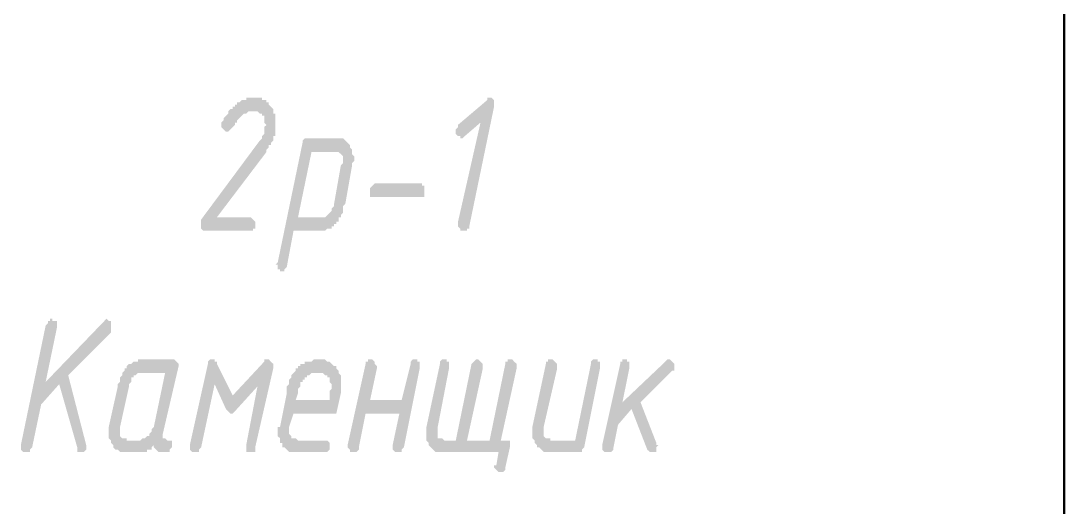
# Model space of a CAD drawing. Header units: millimetres. Extents: x 2279 to 5236, y 896 to 2828.
# Drawn here: x 4523.14 to 4542.74, y 2089.24 to 2098.36 of the extents above; entities that cross this region are included whole.
import ezdxf

# ---------------------------------------------------------------- set-up
doc = ezdxf.new("R2010")
doc.units = ezdxf.units.MM
doc.layers.add('PDF _!!ТОНКАЯ', color=7, linetype='Continuous')

msp = doc.modelspace()

# ---------------------------------------------------------------- hatches: boundary and pattern name
at = {"layer": 'PDF _!!ТОНКАЯ', "transparency": 33554559}
for points in [[(4527.077, 2096.329), (4527.077, 2096.329), (4527.035, 2096.286), (4527.035, 2096.286), (4526.993, 2096.286), (4526.95, 2096.329), (4526.95, 2096.329), (4526.908, 2096.371), (4526.908, 2096.413), (4526.908, 2096.413), (4526.908, 2096.456), (4526.95, 2096.498), (4526.95, 2096.498), (4526.95, 2096.54), (4526.993, 2096.583), (4526.993, 2096.583), (4527.035, 2096.625), (4527.035, 2096.667), (4527.077, 2096.71), (4527.12, 2096.71), (4527.12, 2096.752), (4527.162, 2096.752), (4527.162, 2096.794), (4527.204, 2096.794), (4527.204, 2096.794), (4527.204, 2096.837), (4527.247, 2096.837), (4527.289, 2096.879), (4527.289, 2096.879), (4527.331, 2096.879), (4527.374, 2096.879), (4527.374, 2096.921), (4527.416, 2096.921), (4527.458, 2096.921), (4527.501, 2096.921), (4527.501, 2096.921), (4527.543, 2096.921), (4527.585, 2096.921), (4527.585, 2096.921), (4527.628, 2096.921), (4527.67, 2096.921), (4527.67, 2096.879), (4527.712, 2096.879), (4527.755, 2096.879), (4527.755, 2096.837), (4527.797, 2096.837), (4527.797, 2096.794), (4527.839, 2096.752), (4527.839, 2096.752), (4527.882, 2096.71), (4527.882, 2096.667), (4527.882, 2096.625), (4527.924, 2096.625), (4527.924, 2096.583), (4527.924, 2096.54), (4527.924, 2096.498), (4527.924, 2096.456), (4527.924, 2096.413), (4527.924, 2096.371), (4527.924, 2096.371), (4527.924, 2096.329), (4527.924, 2096.286), (4527.924, 2096.244), (4527.924, 2096.202), (4527.882, 2096.202), (4527.882, 2096.159), (4527.882, 2096.117), (4527.839, 2096.075), (4527.839, 2096.032), (4527.797, 2096.032), (4527.797, 2095.99), (4527.755, 2095.948), (4527.755, 2095.905), (4526.823, 2094.678), (4527.458, 2094.678), (4527.458, 2094.678), (4527.501, 2094.635), (4527.501, 2094.635), (4527.543, 2094.593), (4527.543, 2094.593), (4527.543, 2094.551), (4527.543, 2094.508), (4527.543, 2094.466), (4527.501, 2094.466), (4527.501, 2094.424), (4527.458, 2094.424), (4527.458, 2094.424), (4526.612, 2094.424), (4526.569, 2094.424), (4526.569, 2094.424), (4526.527, 2094.466), (4526.527, 2094.466), (4526.527, 2094.508), (4526.527, 2094.551), (4526.527, 2094.593), (4526.527, 2094.635), (4526.527, 2094.635), (4527.628, 2096.117), (4527.628, 2096.117), (4527.67, 2096.159), (4527.67, 2096.202), (4527.712, 2096.244), (4527.712, 2096.286), (4527.712, 2096.286), (4527.712, 2096.329), (4527.712, 2096.371), (4527.755, 2096.413), (4527.755, 2096.413), (4527.712, 2096.456), (4527.712, 2096.498), (4527.712, 2096.54), (4527.712, 2096.54), (4527.712, 2096.583), (4527.67, 2096.583), (4527.67, 2096.625), (4527.628, 2096.625), (4527.628, 2096.625), (4527.585, 2096.667), (4527.543, 2096.667), (4527.543, 2096.667), (4527.501, 2096.667), (4527.501, 2096.667), (4527.458, 2096.667), (4527.458, 2096.667), (4527.416, 2096.667), (4527.374, 2096.625), (4527.374, 2096.625), (4527.331, 2096.625), (4527.289, 2096.583), (4527.289, 2096.583), (4527.247, 2096.54), (4527.204, 2096.498), (4527.204, 2096.498), (4527.204, 2096.456), (4527.162, 2096.456), (4527.162, 2096.413), (4527.12, 2096.371), (4527.12, 2096.371), (4527.077, 2096.329)], [(4531.776, 2096.456), (4531.48, 2096.202), (4531.438, 2096.159), (4531.438, 2096.159), (4531.395, 2096.159), (4531.395, 2096.202), (4531.353, 2096.202), (4531.353, 2096.202), (4531.311, 2096.244), (4531.311, 2096.286), (4531.311, 2096.329), (4531.311, 2096.329), (4531.353, 2096.371), (4531.353, 2096.413), (4531.903, 2096.879), (4531.903, 2096.921), (4531.946, 2096.921), (4531.946, 2096.921), (4531.988, 2096.921), (4531.988, 2096.921), (4532.03, 2096.879), (4532.03, 2096.879), (4532.03, 2096.837), (4532.03, 2096.794), (4532.03, 2096.752), (4532.03, 2096.752), (4531.565, 2094.508), (4531.565, 2094.466), (4531.522, 2094.466), (4531.522, 2094.424), (4531.48, 2094.424), (4531.48, 2094.424), (4531.438, 2094.424), (4531.395, 2094.424), (4531.395, 2094.466), (4531.353, 2094.508), (4531.353, 2094.508), (4531.353, 2094.551), (4531.353, 2094.593), (4531.353, 2094.593)], [(4530.633, 2095.059), (4529.787, 2095.059), (4529.787, 2095.059), (4529.744, 2095.059), (4529.702, 2095.059), (4529.702, 2095.101), (4529.702, 2095.143), (4529.702, 2095.186), (4529.702, 2095.228), (4529.702, 2095.228), (4529.744, 2095.27), (4529.744, 2095.27), (4529.787, 2095.313), (4529.787, 2095.313), (4530.633, 2095.313), (4530.676, 2095.313), (4530.676, 2095.27), (4530.718, 2095.27), (4530.718, 2095.228), (4530.718, 2095.186), (4530.718, 2095.186), (4530.718, 2095.143), (4530.718, 2095.101), (4530.718, 2095.059), (4530.676, 2095.059), (4530.633, 2095.059), (4530.633, 2095.059)], [(4523.86, 2091.545), (4523.521, 2091.164), (4523.352, 2090.36), (4523.309, 2090.317), (4523.309, 2090.275), (4523.267, 2090.275), (4523.267, 2090.275), (4523.225, 2090.275), (4523.225, 2090.275), (4523.182, 2090.275), (4523.182, 2090.275), (4523.14, 2090.317), (4523.14, 2090.36), (4523.14, 2090.36), (4523.14, 2090.402), (4523.14, 2090.402), (4523.606, 2092.646), (4523.648, 2092.688), (4523.648, 2092.73), (4523.69, 2092.73), (4523.69, 2092.773), (4523.733, 2092.773), (4523.733, 2092.73), (4523.775, 2092.73), (4523.817, 2092.73), (4523.817, 2092.688), (4523.817, 2092.646), (4523.817, 2092.646), (4523.817, 2092.603), (4523.817, 2092.603), (4523.606, 2091.587), (4524.707, 2092.73), (4524.707, 2092.73), (4524.749, 2092.773), (4524.749, 2092.773), (4524.791, 2092.73), (4524.791, 2092.73), (4524.834, 2092.73), (4524.834, 2092.688), (4524.834, 2092.646), (4524.834, 2092.646), (4524.834, 2092.603), (4524.834, 2092.561), (4524.834, 2092.519), (4524.029, 2091.714), (4524.368, 2090.402), (4524.368, 2090.36), (4524.368, 2090.36), (4524.368, 2090.317), (4524.368, 2090.317), (4524.326, 2090.275), (4524.326, 2090.275), (4524.283, 2090.275), (4524.283, 2090.275), (4524.241, 2090.275), (4524.199, 2090.275), (4524.199, 2090.275), (4524.199, 2090.317), (4524.199, 2090.36)], [(4527.585, 2091.503), (4527.162, 2091.037), (4527.162, 2091.037), (4527.12, 2090.995), (4527.077, 2090.995), (4527.077, 2090.995), (4527.035, 2091.037), (4527.035, 2091.037), (4526.993, 2091.079), (4526.781, 2091.545), (4526.527, 2090.36), (4526.485, 2090.317), (4526.485, 2090.275), (4526.485, 2090.275), (4526.442, 2090.275), (4526.4, 2090.275), (4526.4, 2090.275), (4526.358, 2090.275), (4526.358, 2090.275), (4526.315, 2090.317), (4526.315, 2090.36), (4526.315, 2090.36), (4526.315, 2090.402), (4526.315, 2090.402), (4526.654, 2091.926), (4526.654, 2091.968), (4526.654, 2091.968), (4526.696, 2092.011), (4526.739, 2092.011), (4526.739, 2092.011), (4526.781, 2092.011), (4526.781, 2091.968), (4526.823, 2091.968), (4526.823, 2091.926), (4527.12, 2091.333), (4527.712, 2091.968), (4527.712, 2092.011), (4527.755, 2092.011), (4527.755, 2092.011), (4527.797, 2092.011), (4527.839, 2091.968), (4527.839, 2091.968), (4527.882, 2091.926), (4527.882, 2091.926), (4527.882, 2091.884), (4527.882, 2091.841), (4527.882, 2091.841), (4527.543, 2090.36), (4527.543, 2090.317), (4527.543, 2090.275), (4527.501, 2090.275), (4527.458, 2090.275), (4527.458, 2090.275), (4527.416, 2090.275), (4527.416, 2090.275), (4527.374, 2090.275), (4527.374, 2090.317), (4527.374, 2090.36), (4527.374, 2090.36), (4527.374, 2090.402), (4527.374, 2090.402)], [(4530.252, 2090.995), (4529.617, 2090.995), (4529.49, 2090.36), (4529.49, 2090.317), (4529.448, 2090.275), (4529.448, 2090.275), (4529.406, 2090.275), (4529.406, 2090.275), (4529.363, 2090.275), (4529.321, 2090.275), (4529.321, 2090.275), (4529.321, 2090.317), (4529.279, 2090.36), (4529.279, 2090.36), (4529.279, 2090.402), (4529.279, 2090.402), (4529.617, 2091.926), (4529.617, 2091.968), (4529.66, 2091.968), (4529.66, 2092.011), (4529.702, 2092.011), (4529.702, 2092.011), (4529.744, 2092.011), (4529.787, 2091.968), (4529.787, 2091.968), (4529.787, 2091.926), (4529.829, 2091.884), (4529.829, 2091.884), (4529.829, 2091.841), (4529.829, 2091.841), (4529.702, 2091.249), (4530.295, 2091.249), (4530.464, 2091.926), (4530.464, 2091.968), (4530.464, 2091.968), (4530.506, 2092.011), (4530.506, 2092.011), (4530.549, 2092.011), (4530.591, 2092.011), (4530.591, 2091.968), (4530.633, 2091.968), (4530.633, 2091.926), (4530.633, 2091.926), (4530.633, 2091.884), (4530.633, 2091.841), (4530.633, 2091.841), (4530.337, 2090.36), (4530.295, 2090.317), (4530.295, 2090.275), (4530.252, 2090.275), (4530.252, 2090.275), (4530.21, 2090.275), (4530.21, 2090.275), (4530.168, 2090.275), (4530.168, 2090.275), (4530.125, 2090.317), (4530.125, 2090.36), (4530.125, 2090.36), (4530.125, 2090.402), (4530.125, 2090.402)], [(4532.115, 2090.275), (4531.057, 2090.275), (4531.014, 2090.275), (4531.014, 2090.275), (4530.972, 2090.275), (4530.93, 2090.275), (4530.93, 2090.275), (4530.887, 2090.317), (4530.887, 2090.317), (4530.845, 2090.36), (4530.845, 2090.36), (4530.803, 2090.402), (4530.803, 2090.444), (4530.803, 2090.444), (4530.76, 2090.487), (4530.76, 2090.529), (4530.76, 2090.571), (4530.76, 2090.614), (4530.76, 2090.656), (4530.76, 2090.656), (4530.76, 2090.698), (4530.76, 2090.741), (4530.76, 2090.741), (4531.014, 2091.926), (4531.014, 2091.968), (4531.014, 2091.968), (4531.057, 2092.011), (4531.099, 2092.011), (4531.099, 2092.011), (4531.141, 2092.011), (4531.141, 2091.968), (4531.184, 2091.968), (4531.184, 2091.926), (4531.184, 2091.884), (4531.184, 2091.884), (4531.184, 2091.841), (4531.184, 2091.841), (4530.972, 2090.741), (4530.972, 2090.698), (4530.972, 2090.698), (4530.972, 2090.656), (4530.972, 2090.614), (4530.972, 2090.614), (4530.972, 2090.571), (4530.972, 2090.529), (4531.014, 2090.529), (4531.057, 2090.529), (4531.057, 2090.529), (4531.099, 2090.487), (4531.099, 2090.487), (4531.311, 2090.487), (4531.607, 2091.926), (4531.649, 2091.968), (4531.649, 2091.968), (4531.692, 2092.011), (4531.692, 2092.011), (4531.734, 2092.011), (4531.734, 2092.011), (4531.776, 2091.968), (4531.776, 2091.968), (4531.819, 2091.926), (4531.819, 2091.884), (4531.819, 2091.884), (4531.819, 2091.841), (4531.819, 2091.841), (4531.522, 2090.487), (4531.946, 2090.487), (4532.242, 2091.926), (4532.242, 2091.968), (4532.284, 2091.968), (4532.284, 2092.011), (4532.327, 2092.011), (4532.327, 2092.011), (4532.369, 2092.011), (4532.411, 2091.968), (4532.411, 2091.968), (4532.454, 2091.926), (4532.454, 2091.884), (4532.454, 2091.884), (4532.454, 2091.841), (4532.454, 2091.841), (4532.157, 2090.487), (4532.242, 2090.487), (4532.284, 2090.487), (4532.327, 2090.487), (4532.327, 2090.487), (4532.327, 2090.444), (4532.327, 2090.402), (4532.327, 2090.36), (4532.242, 2089.979), (4532.242, 2089.936), (4532.2, 2089.894), (4532.2, 2089.894), (4532.157, 2089.894), (4532.157, 2089.894), (4532.115, 2089.894), (4532.115, 2089.894), (4532.073, 2089.936), (4532.073, 2089.936), (4532.03, 2089.979), (4532.03, 2090.021), (4532.073, 2090.021), (4532.073, 2090.021)], [(4533.851, 2091.926), (4533.851, 2091.968), (4533.851, 2091.968), (4533.893, 2092.011), (4533.935, 2092.011), (4533.935, 2092.011), (4533.978, 2092.011), (4533.978, 2091.968), (4534.02, 2091.968), (4534.02, 2091.926), (4534.02, 2091.926), (4534.02, 2091.884), (4534.02, 2091.841), (4534.02, 2091.841), (4533.724, 2090.36), (4533.724, 2090.36), (4533.681, 2090.317), (4533.681, 2090.275), (4533.639, 2090.275), (4533.639, 2090.275), (4533.597, 2090.275), (4533.597, 2090.275), (4533.089, 2090.275), (4533.046, 2090.275), (4533.004, 2090.275), (4532.962, 2090.275), (4532.962, 2090.275), (4532.919, 2090.317), (4532.919, 2090.317), (4532.877, 2090.36), (4532.835, 2090.36), (4532.835, 2090.36), (4532.835, 2090.402), (4532.792, 2090.444), (4532.792, 2090.444), (4532.792, 2090.487), (4532.75, 2090.529), (4532.75, 2090.571), (4532.75, 2090.614), (4532.75, 2090.656), (4532.75, 2090.656), (4532.75, 2090.698), (4532.75, 2090.741), (4532.75, 2090.741), (4533.004, 2091.926), (4533.004, 2091.968), (4533.046, 2091.968), (4533.046, 2092.011), (4533.089, 2092.011), (4533.089, 2092.011), (4533.131, 2092.011), (4533.173, 2091.968), (4533.173, 2091.968), (4533.216, 2091.926), (4533.216, 2091.926), (4533.216, 2091.884), (4533.216, 2091.841), (4533.216, 2091.841), (4532.962, 2090.741), (4532.962, 2090.698), (4532.962, 2090.656), (4532.962, 2090.656), (4532.962, 2090.614), (4532.962, 2090.614), (4532.962, 2090.571), (4533.004, 2090.529), (4533.004, 2090.529), (4533.046, 2090.529), (4533.089, 2090.529), (4533.089, 2090.487), (4533.131, 2090.487), (4533.554, 2090.487)], [(4534.613, 2091.079), (4534.359, 2090.783), (4534.274, 2090.36), (4534.274, 2090.317), (4534.232, 2090.275), (4534.232, 2090.275), (4534.189, 2090.275), (4534.189, 2090.275), (4534.147, 2090.275), (4534.105, 2090.275), (4534.105, 2090.275), (4534.062, 2090.317), (4534.062, 2090.36), (4534.062, 2090.36), (4534.062, 2090.402), (4534.062, 2090.402), (4534.401, 2091.926), (4534.401, 2091.968), (4534.443, 2091.968), (4534.443, 2092.011), (4534.486, 2092.011), (4534.486, 2092.011), (4534.528, 2092.011), (4534.528, 2091.968), (4534.571, 2091.968), (4534.571, 2091.926), (4534.571, 2091.926), (4534.571, 2091.884), (4534.571, 2091.841), (4534.571, 2091.841), (4534.443, 2091.206), (4535.248, 2091.968), (4535.29, 2092.011), (4535.333, 2092.011), (4535.333, 2092.011), (4535.333, 2092.011), (4535.375, 2091.968), (4535.375, 2091.968), (4535.417, 2091.926), (4535.417, 2091.884), (4535.417, 2091.884), (4535.417, 2091.841), (4535.417, 2091.799), (4535.375, 2091.799), (4535.375, 2091.799), (4534.782, 2091.206), (4535.079, 2090.444), (4535.079, 2090.402), (4535.121, 2090.402), (4535.079, 2090.36), (4535.079, 2090.317), (4535.079, 2090.275), (4535.036, 2090.275), (4535.036, 2090.275), (4534.994, 2090.275), (4534.952, 2090.275), (4534.952, 2090.275), (4534.909, 2090.317), (4534.909, 2090.317)]]:
    msp.add_hatch(color=256, dxfattribs=at).paths.add_polyline_path(points)
h = msp.add_hatch(color=256, dxfattribs=at)
h.paths.add_polyline_path([(4528.432, 2096.075), (4528.432, 2096.117), (4528.474, 2096.159), (4528.474, 2096.159), (4528.517, 2096.159), (4528.517, 2096.159), (4529.067, 2096.159), (4529.109, 2096.159), (4529.152, 2096.159), (4529.152, 2096.159), (4529.194, 2096.159), (4529.236, 2096.117), (4529.236, 2096.117), (4529.279, 2096.075), (4529.279, 2096.075), (4529.279, 2096.075), (4529.321, 2096.032), (4529.321, 2095.99), (4529.363, 2095.948), (4529.363, 2095.948), (4529.363, 2095.905), (4529.363, 2095.863), (4529.406, 2095.821), (4529.406, 2095.778), (4529.406, 2095.778), (4529.406, 2095.736), (4529.363, 2095.694), (4529.363, 2095.651), (4529.236, 2094.932), (4529.194, 2094.889), (4529.194, 2094.847), (4529.194, 2094.805), (4529.194, 2094.762), (4529.152, 2094.72), (4529.152, 2094.678), (4529.109, 2094.678), (4529.109, 2094.635), (4529.109, 2094.593), (4529.067, 2094.593), (4529.067, 2094.551), (4529.025, 2094.551), (4529.025, 2094.508), (4528.982, 2094.508), (4528.982, 2094.466), (4528.94, 2094.466), (4528.898, 2094.466), (4528.898, 2094.466), (4528.855, 2094.424), (4528.813, 2094.424), (4528.813, 2094.424), (4528.771, 2094.424), (4528.728, 2094.424), (4528.686, 2094.424), (4528.263, 2094.424), (4528.136, 2093.746), (4528.136, 2093.746), (4528.093, 2093.704), (4528.093, 2093.662), (4528.051, 2093.662), (4528.051, 2093.662), (4528.009, 2093.662), (4528.009, 2093.704), (4527.966, 2093.704), (4527.966, 2093.746), (4527.966, 2093.789), (4527.924, 2093.789), (4527.966, 2093.831), (4527.966, 2093.831)], flags=0)
h.paths.add_polyline_path([(4528.601, 2095.905), (4528.347, 2094.678), (4528.771, 2094.678), (4528.771, 2094.678), (4528.813, 2094.678), (4528.855, 2094.678), (4528.855, 2094.678), (4528.898, 2094.72), (4528.898, 2094.72), (4528.94, 2094.762), (4528.94, 2094.762), (4528.982, 2094.805), (4528.982, 2094.847), (4528.982, 2094.847), (4529.025, 2094.889), (4529.025, 2094.932), (4529.152, 2095.651), (4529.194, 2095.694), (4529.194, 2095.736), (4529.194, 2095.778), (4529.194, 2095.778), (4529.194, 2095.821), (4529.152, 2095.863), (4529.152, 2095.863), (4529.109, 2095.905), (4529.109, 2095.905), (4529.067, 2095.905), (4529.025, 2095.905), (4529.025, 2095.905)], flags=0)
h = msp.add_hatch(color=256, dxfattribs=at)
h.paths.add_polyline_path([(4525.172, 2090.487), (4525.384, 2090.487), (4525.384, 2090.487), (4525.426, 2090.529), (4525.469, 2090.529), (4525.469, 2090.529), (4525.511, 2090.571), (4525.553, 2090.571), (4525.553, 2090.614), (4525.596, 2090.656), (4525.596, 2090.656), (4525.596, 2090.698), (4525.638, 2090.741), (4525.638, 2090.741), (4525.85, 2091.757), (4525.426, 2091.757), (4525.384, 2091.757), (4525.384, 2091.757), (4525.342, 2091.757), (4525.299, 2091.714), (4525.299, 2091.714), (4525.257, 2091.714), (4525.257, 2091.672), (4525.215, 2091.672), (4525.215, 2091.63), (4525.215, 2091.587), (4525.172, 2091.545), (4525.172, 2091.503), (4525.172, 2091.503), (4525.003, 2090.741), (4525.003, 2090.698), (4525.003, 2090.656), (4525.003, 2090.656), (4525.003, 2090.614), (4525.003, 2090.614), (4525.003, 2090.571), (4525.045, 2090.529), (4525.045, 2090.529), (4525.088, 2090.529), (4525.13, 2090.529), (4525.13, 2090.487), (4525.172, 2090.487)], flags=0)
h.paths.add_polyline_path([(4525.13, 2090.275), (4525.088, 2090.275), (4525.045, 2090.275), (4525.003, 2090.275), (4525.003, 2090.275), (4524.961, 2090.317), (4524.961, 2090.317), (4524.918, 2090.317), (4524.876, 2090.36), (4524.876, 2090.36), (4524.876, 2090.402), (4524.834, 2090.444), (4524.834, 2090.444), (4524.834, 2090.487), (4524.791, 2090.529), (4524.791, 2090.571), (4524.791, 2090.614), (4524.791, 2090.656), (4524.791, 2090.656), (4524.791, 2090.698), (4524.791, 2090.741), (4524.791, 2090.741), (4524.961, 2091.503), (4524.961, 2091.545), (4525.003, 2091.587), (4525.003, 2091.63), (4525.003, 2091.672), (4525.045, 2091.714), (4525.045, 2091.757), (4525.045, 2091.757), (4525.088, 2091.799), (4525.088, 2091.841), (4525.13, 2091.841), (4525.13, 2091.884), (4525.13, 2091.884), (4525.13, 2091.884), (4525.172, 2091.926), (4525.172, 2091.926), (4525.215, 2091.926), (4525.257, 2091.968), (4525.257, 2091.968), (4525.299, 2091.968), (4525.342, 2091.968), (4525.342, 2092.011), (4525.384, 2092.011), (4525.426, 2092.011), (4525.469, 2092.011), (4525.469, 2092.011), (4526.019, 2092.011), (4526.019, 2092.011), (4526.061, 2091.968), (4526.061, 2091.968), (4526.104, 2091.926), (4526.104, 2091.884), (4526.104, 2091.884), (4525.807, 2090.614), (4525.807, 2090.614), (4525.807, 2090.614), (4525.807, 2090.571), (4525.807, 2090.529), (4525.85, 2090.529), (4525.892, 2090.487), (4525.892, 2090.487), (4525.934, 2090.487), (4525.934, 2090.487), (4525.977, 2090.487), (4525.977, 2090.444), (4525.977, 2090.402), (4525.977, 2090.36), (4525.977, 2090.36), (4525.934, 2090.317), (4525.934, 2090.275), (4525.892, 2090.275), (4525.892, 2090.275), (4525.85, 2090.275), (4525.85, 2090.275), (4525.807, 2090.275), (4525.765, 2090.275), (4525.723, 2090.275), (4525.723, 2090.275), (4525.68, 2090.317), (4525.68, 2090.317), (4525.638, 2090.36), (4525.638, 2090.36), (4525.638, 2090.402), (4525.596, 2090.36), (4525.596, 2090.36), (4525.596, 2090.317), (4525.553, 2090.317), (4525.511, 2090.317), (4525.511, 2090.275), (4525.469, 2090.275), (4525.426, 2090.275), (4525.426, 2090.275), (4525.384, 2090.275), (4525.342, 2090.275), (4525.299, 2090.275)], flags=0)
h = msp.add_hatch(color=256, dxfattribs=at)
h.paths.add_polyline_path([(4528.94, 2091.376), (4528.94, 2091.418), (4528.982, 2091.46), (4528.982, 2091.503), (4528.982, 2091.503), (4528.982, 2091.545), (4528.94, 2091.587), (4528.94, 2091.63), (4528.94, 2091.63), (4528.94, 2091.672), (4528.898, 2091.672), (4528.898, 2091.714), (4528.855, 2091.714), (4528.855, 2091.714), (4528.813, 2091.757), (4528.771, 2091.757), (4528.728, 2091.757), (4528.728, 2091.757), (4528.686, 2091.757), (4528.644, 2091.757), (4528.644, 2091.757), (4528.601, 2091.757), (4528.559, 2091.714), (4528.559, 2091.714), (4528.517, 2091.714), (4528.517, 2091.672), (4528.474, 2091.672), (4528.474, 2091.63), (4528.432, 2091.63), (4528.432, 2091.587), (4528.39, 2091.587), (4528.39, 2091.545), (4528.39, 2091.503), (4528.347, 2091.46), (4528.347, 2091.46), (4528.347, 2091.418), (4528.347, 2091.376), (4528.305, 2091.249), (4528.94, 2091.249)], flags=0)
h.paths.add_polyline_path([(4529.152, 2091.376), (4529.067, 2090.995), (4528.263, 2090.995), (4528.178, 2090.741), (4528.178, 2090.698), (4528.178, 2090.656), (4528.178, 2090.656), (4528.178, 2090.614), (4528.178, 2090.614), (4528.22, 2090.571), (4528.22, 2090.529), (4528.263, 2090.529), (4528.263, 2090.529), (4528.305, 2090.529), (4528.347, 2090.487), (4528.347, 2090.487), (4528.855, 2090.487), (4528.855, 2090.487), (4528.898, 2090.487), (4528.898, 2090.487), (4528.94, 2090.444), (4528.94, 2090.402), (4528.94, 2090.36), (4528.94, 2090.36), (4528.94, 2090.317), (4528.898, 2090.275), (4528.898, 2090.275), (4528.855, 2090.275), (4528.855, 2090.275), (4528.305, 2090.275), (4528.263, 2090.275), (4528.22, 2090.275), (4528.22, 2090.275), (4528.178, 2090.275), (4528.136, 2090.317), (4528.136, 2090.317), (4528.093, 2090.36), (4528.093, 2090.36), (4528.051, 2090.36), (4528.051, 2090.402), (4528.051, 2090.444), (4528.009, 2090.444), (4528.009, 2090.487), (4528.009, 2090.529), (4527.966, 2090.571), (4527.966, 2090.614), (4527.966, 2090.656), (4527.966, 2090.656), (4527.966, 2090.698), (4527.966, 2090.741), (4528.009, 2090.741), (4528.136, 2091.376), (4528.136, 2091.418), (4528.136, 2091.46), (4528.136, 2091.503), (4528.178, 2091.545), (4528.178, 2091.587), (4528.178, 2091.63), (4528.22, 2091.672), (4528.22, 2091.672), (4528.22, 2091.714), (4528.263, 2091.757), (4528.263, 2091.757), (4528.305, 2091.799), (4528.305, 2091.841), (4528.347, 2091.841), (4528.347, 2091.841), (4528.347, 2091.884), (4528.39, 2091.884), (4528.39, 2091.926), (4528.432, 2091.926), (4528.474, 2091.926), (4528.474, 2091.968), (4528.517, 2091.968), (4528.559, 2091.968), (4528.559, 2091.968), (4528.601, 2091.968), (4528.644, 2092.011), (4528.686, 2092.011), (4528.686, 2092.011), (4528.728, 2092.011), (4528.771, 2092.011), (4528.813, 2092.011), (4528.855, 2092.011), (4528.855, 2092.011), (4528.898, 2091.968), (4528.94, 2091.968), (4528.94, 2091.968), (4528.982, 2091.926), (4528.982, 2091.926), (4529.025, 2091.884), (4529.067, 2091.884), (4529.067, 2091.884), (4529.067, 2091.841), (4529.109, 2091.799), (4529.109, 2091.757), (4529.109, 2091.757), (4529.152, 2091.714), (4529.152, 2091.672), (4529.152, 2091.63), (4529.152, 2091.587), (4529.152, 2091.545), (4529.152, 2091.545), (4529.152, 2091.503), (4529.152, 2091.46), (4529.152, 2091.418), (4529.152, 2091.418), (4529.152, 2091.376)], flags=0)

# ---------------------------------------------------------------- linework, layer by layer
at = {"layer": 'PDF _!!ТОНКАЯ', "lineweight": 50}
msp.add_lwpolyline([(4542.741, 2170.88), (4542.741, 2049.083)], dxfattribs=at)

doc.saveas('drawing.dxf')
